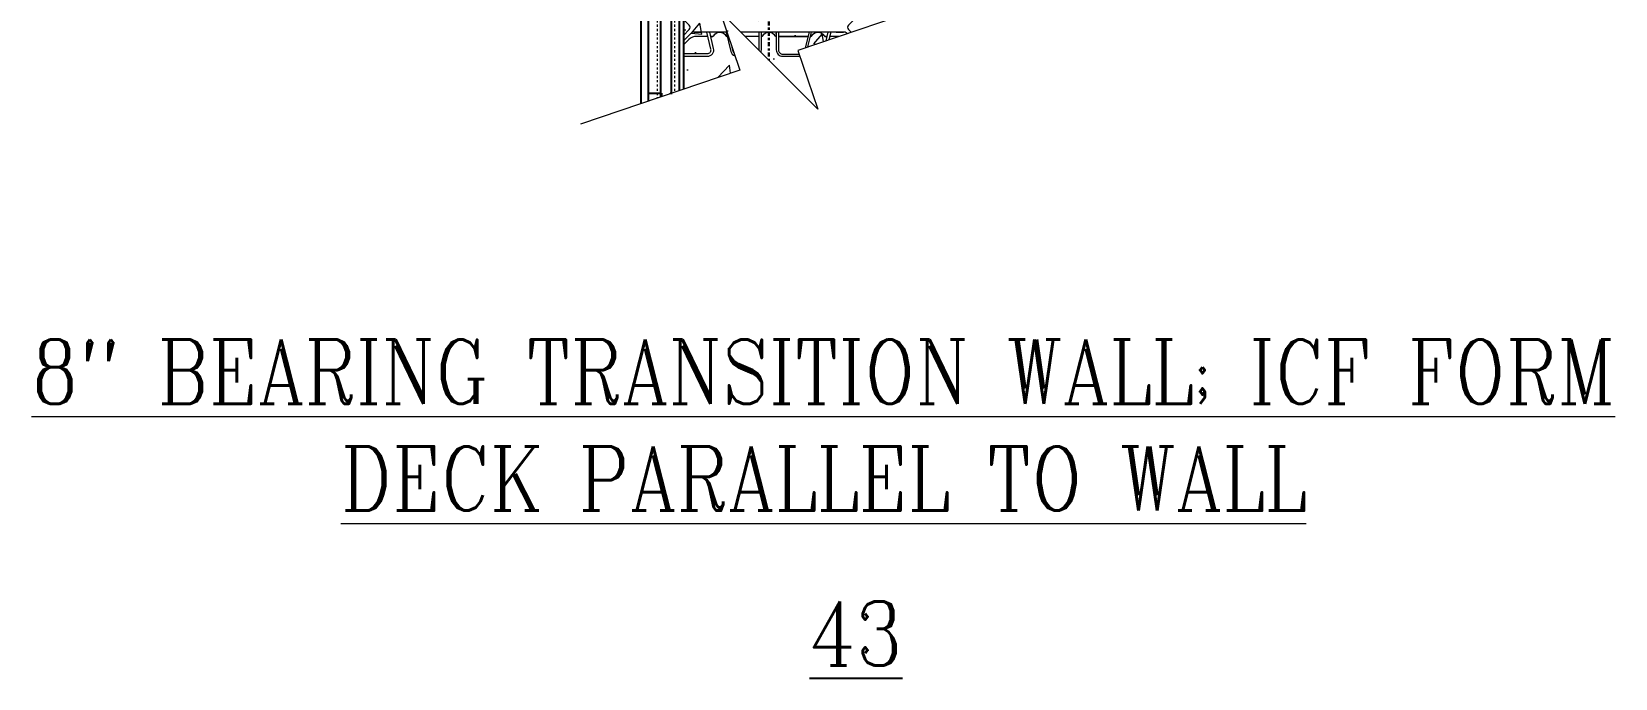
# Model space of a CAD drawing. Header units: inches. Extents: x -277.6 to -199.6, y 454.9 to 542.5.
# Drawn here: x -273.8 to -199.6, y 454.9 to 485.2 of the extents above; entities that cross this region are included whole.
import ezdxf

# ---------------------------------------------------------------- set-up
doc = ezdxf.new("R2010")
doc.units = ezdxf.units.IN
doc.header["$MEASUREMENT"] = 0
for name, pattern in [('CENTER', [2, 1.25, -0.25, 0.25, -0.25]), ('DASHED2', [0.375, 0.25, -0.125]), ('HIDDEN', [0.375, 0.25, -0.125])]:
    doc.linetypes.add(name, pattern=pattern)
doc.layers.get('Defpoints').update_dxf_attribs({"color": 252})
for name, color, linetype, lineweight in [('A2 Hatch', 8, 'Continuous', 9), ('DETAILS', 7, 'Continuous', 13), ('DIM', 3, 'Continuous', 13), ('REBAR', 2, 'CENTER', 30)]:
    doc.layers.add(name, color=color, linetype=linetype, lineweight=lineweight)
doc.styles.add('RomanC', font='romanc.shx', dxfattribs={"width": 0.85, "height": 5})

msp = doc.modelspace()

# ---------------------------------------------------------------- hatches: boundary and pattern name
at = {"layer": 'A2 Hatch', "ltscale": 0.15}
h = msp.add_hatch(dxfattribs=at)
h.set_pattern_fill('AR-CONC', color=256, scale=0.8, style=0)
h.set_pattern_definition([(50, (-3662.1873, 1056.6296), (5.7380815, -0.502017), [0.6, -6.6]), (355, (-3662.1873, 1056.6296), (-1.110011, 6.017537), [0.48, -5.28]), (100.45145, (-3661.709, 1056.588), (4.628071, 5.51552), [0.509922, -5.609137]), (46.1842, (-3662.187, 1058.2296), (8.537928, -1.324152), [0.9, -9.9]), (96.63564, (-3661.476, 1058.119), (7.477296, 7.792949), [0.764882, -8.413704]), (351.1842, (-3662.187, 1058.23), (7.477296, 7.792949), [0.72, -7.92]), (21, (-3661.3873, 1057.8296), (4.7752564, -3.220951), [0.6, -6.6]), (326, (-3661.3873, 1057.8296), (1.946523, 5.8012), [0.48, -5.28]), (71.45144, (-3660.9894, 1057.561), (6.721779, 2.580249), [0.509922, -5.609137]), (37.5, (-3662.1873, 1056.6296), (0.0972788, 2.6631508), [0, -5.216, 0, -5.36, 0, -5.3]), (7.5, (-3662.1873, 1056.6296), (2.1045563, 3.1552937), [0, -3.056, 0, -5.096, 0, -2.02]), (327.5, (-3663.9713, 1056.6296), (4.2705795, -0.180439), [0, -2, 0, -6.24, 0, -8.28]), (317.5, (-3664.7713, 1056.6296), (4.6654894, 0.80084), [0, -2.6, 0, -4.144, 0, -5.88])])
h.paths.add_polyline_path([(-235.173, 517.84), (-243.245, 517.84), (-243.369, 482.477), (-240.499, 483.45), (-241.435, 486.21), (-236.839, 481.614), (-237.775, 484.374), (-235.169, 485.258)])

# ---------------------------------------------------------------- linework, layer by layer
at = {"color": 1}
for p, q in [((-244.895, 494.34), (-244.895, 481.959)), ((-244.32, 494.34), (-244.32, 482.154)), ((-243.82, 494.34), (-243.82, 482.323)), ((-243.245, 494.34), (-243.245, 482.518)), ((-245.245, 493.84), (-245.245, 481.84)), ((-243.445, 494.09), (-243.445, 482.45)), ((-244.895, 482.34), (-244.27, 482.34)), ((-244.27, 482.34), (-244.27, 482.17)), ((-243.87, 482.34), (-243.87, 482.306)), ((-243.87, 482.34), (-243.77, 482.34))]:
    msp.add_line(p, q, dxfattribs=at)
at = {"color": 1, "linetype": 'HIDDEN', "ltscale": 0.02}
for p, q in [((-244.895, 482.34), (-244.27, 482.34)), ((-244.27, 482.34), (-244.27, 482.17)), ((-243.87, 482.34), (-243.87, 482.306)), ((-243.87, 482.34), (-243.77, 482.34))]:
    msp.add_line(p, q, dxfattribs=at)
at = {"layer": 'A2 Hatch', "linetype": 'DASHED2', "ltscale": 0.15}
for p, q in [((-244.48, 494.34), (-244.48, 482.099)), ((-243.66, 494.34), (-243.66, 482.377))]:
    msp.add_line(p, q, dxfattribs=at)
at = {"layer": 'DETAILS', "color": 6, "lineweight": 20}
msp.add_line((-239.693, 484.99), (-240.36, 484.99), dxfattribs=at)
for points in [[(-243.245, 485.04), (-242.976, 485.309, 0.414214), (-242.976, 485.521), (-243.245, 485.789)], [(-235.245, 485.789), (-235.513, 485.521, 0.414214), (-235.513, 485.309), (-235.387, 485.183)], [(-243.245, 484.19), (-242.124, 484.19, 0.485338), (-241.959, 484.4), (-242.149, 485.19), (-242.745, 485.19), (-242.495, 485.19), (-242.395, 485.19)], [(-243.245, 484.06), (-242.124, 484.06, 0.485338), (-241.832, 484.43), (-242.015, 485.19)], [(-241.209, 485.19), (-242.804, 485.19, 0.198912), (-242.875, 485.161), (-243.245, 484.79)], [(-242.101, 484.99), (-242.638, 484.99, 0.198912), (-242.992, 484.843), (-243.245, 484.59)], [(-241.874, 484.99), (-241.967, 484.99), (-241.874, 484.99, 0.279322), (-241.83, 485.017, -0.605918), (-241.258, 485.017, 0.279322), (-241.214, 484.99)], [(-241.244, 485.19), (-241.027, 484.29, 0.25734), (-240.832, 484.076, 0.25734)], [(-239.575, 484.99, 0.279322), (-239.53, 485.017, -0.279322), (-239.245, 485.19), (-240.56, 485.19)], [(-239.696, 484.326, 0.042719), (-239.693, 484.36), (-239.693, 485.19)], [(-239.616, 484.246, 0.098012), (-239.593, 484.36), (-239.593, 485.19)], [(-235.574, 485.12), (-235.615, 485.161, 0.198912), (-235.685, 485.19), (-239.245, 485.19, -0.279322), (-238.959, 485.017, 0.279322), (-238.915, 484.99)], [(-238.896, 485.19), (-238.896, 484.36, 0.414214), (-238.596, 484.06), (-237.789, 484.06)], [(-238.796, 485.19), (-238.796, 484.36, 0.414214), (-238.596, 484.16), (-237.823, 484.16)], [(-237.275, 484.99, 0.279322), (-237.231, 485.017, -0.605918), (-236.66, 485.017, 0.279322), (-236.615, 484.99), (-236.522, 484.99), (-236.615, 484.99)], [(-240.973, 484.493), (-240.93, 484.313, 0.128873), (-240.882, 484.224)]]:
    msp.add_lwpolyline(points, format="xyb", dxfattribs=at)
for points in [[(-241.196, 484.99), (-241.214, 484.99)], [(-239.593, 484.99), (-239.575, 484.99)], [(-238.896, 484.99), (-238.915, 484.99)], [(-238.796, 484.99), (-237.396, 484.99)], [(-237.294, 484.99), (-237.275, 484.99)]]:
    msp.add_lwpolyline(points, close=True, dxfattribs=at)
for points in [[(-237.525, 484.458), (-237.348, 485.19)], [(-237.413, 484.496), (-237.245, 485.19)], [(-236.474, 485.19), (-236.572, 484.781)], [(-236.094, 485.19), (-235.994, 485.19), (-235.744, 485.19), (-236.34, 485.19), (-236.427, 484.83)], [(-235.957, 484.99), (-236.388, 484.99)]]:
    msp.add_lwpolyline(points, dxfattribs=at)
at = {"layer": 'DIM'}
msp.add_lwpolyline([(-231.256, 486.584), (-237.883, 484.337), (-236.947, 481.577), (-241.543, 486.173), (-240.607, 483.413), (-248.072, 480.881)], dxfattribs=at)
at = {"layer": 'REBAR', "ltscale": 0.15}
msp.add_line((-239.245, 539.805), (-239.245, 483.875), dxfattribs=at)

# ---------------------------------------------------------------- texts
at = {"layer": 'Defpoints', "insert": (-235.162, 458.534), "char_height": 3, "width": 90.08, "attachment_point": 2, "style": 'RomanC'}
msp.add_mtext('{\\L43\\P}\\P            ', dxfattribs=at)
at = {"layer": 'DIM', "insert": (-236.685, 470.791), "char_height": 3, "width": 90.08, "attachment_point": 2, "style": 'RomanC'}
msp.add_mtext('{\\L8" BEARING TRANSITION WALL; ICF FORM DECK PARALLEL TO WALL }\\P\\P          ', dxfattribs=at)

doc.saveas('drawing.dxf')
